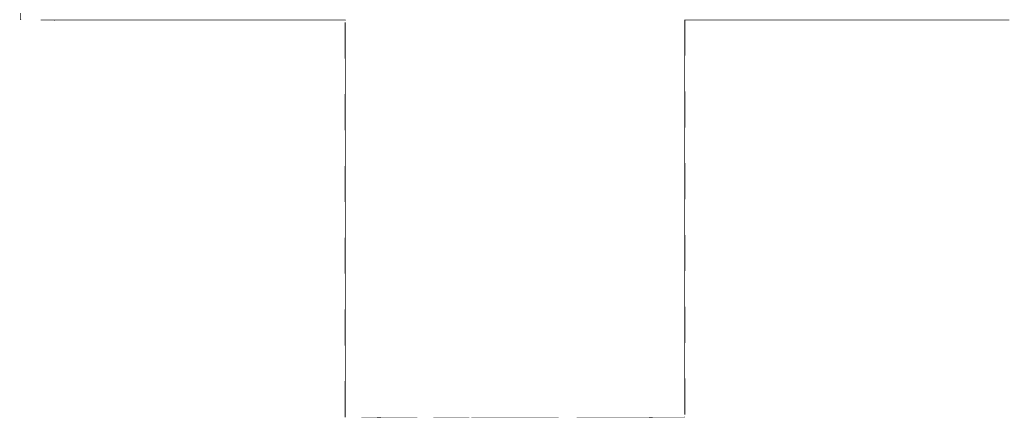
# Model space of a CAD drawing. Header units: inches. Extents: x -89 to 114, y 2 to 66.
# Drawn here: x 102.887 to 105.646, y 6.182 to 7.289 of the extents above; entities that cross this region are included whole.
import ezdxf

# ---------------------------------------------------------------- set-up
doc = ezdxf.new("R2010")
doc.units = ezdxf.units.IN
doc.header["$LTSCALE"] = 0.25
doc.header["$MEASUREMENT"] = 0
doc.set_wipeout_variables(frame=1)
doc.linetypes.add('HIDDEN2', pattern=[0.1875, 0.125, -0.0625])
doc.layers.add('INTERIOR', color=7, linetype='HIDDEN2')

# ---------------------------------------------------------------- blocks, each defined once
blk = doc.blocks.new('SCE-TSH75')
at = {"linetype": 'Continuous'}
for p, q in [((0.0945, 1.1075), (0.0946, 1.1075)), ((2.6614, 1.1075), (0.0945, 1.1075)), ((0.9055, 1.0945), (1.8504, 1.0945)), ((0.9055, 1.0945), (0.9055, 0.0984)), ((1.8504, 0.0984), (1.8504, 1.0945)), ((1.2597, 0.3105), (1.1304, 0.4397)), ((1.6255, 0.4398), (1.4962, 0.3105)), ((1.1025, 0.4119), (1.2318, 0.2827)), ((1.1811, 0.3891), (1.1533, 0.3612)), ((1.5241, 0.2827), (1.6534, 0.4119)), ((1.1811, 0.3334), (1.2089, 0.3612)), ((1.1043, 0), (1.0039, 0)), ((1.1043, 0), (1.1142, 0.0131)), ((1.1142, 0.0131), (1.248, 0.0131)), ((1.248, 0.0131), (1.2579, 0)), ((1.498, 0), (1.2579, 0)), ((1.5079, 0.0131), (1.498, 0)), ((1.6417, 0.0131), (1.5079, 0.0131)), ((1.6516, 0), (1.6417, 0.0131)), ((1.752, 0), (1.6516, 0))]:
    blk.add_line(p, q, dxfattribs=at)
for centre, radius in [((1.1811, 0.3612), 0.127), ((1.5748, 0.3612), 0.127), ((1.1811, 0.3612), 0.0935), ((1.5748, 0.3612), 0.0935)]:
    blk.add_circle(centre, radius, dxfattribs=at)
for centre, start, end in [((1.0039, 0.0984), 179.9747, 269.9875), ((1.752, 0.0984), 270.0125, 0.0253)]:
    blk.add_arc(centre, 0.0984, start, end, dxfattribs=at)

msp = doc.modelspace()

# ---------------------------------------------------------------- linework, layer by layer
at = {"layer": 'INTERIOR'}
for points in [[(102.887, 11.6228), (105.6429, 11.6228), (105.6456, 7.2893), (102.8897, 7.2893)], [(103.7952, 7.2893), (104.7401, 7.2893), (104.7401, 6.1818), (103.7952, 6.1818)]]:
    msp.add_lwpolyline(points, close=True, dxfattribs=at)

# ---------------------------------------------------------------- block references
msp.add_blockref('SCE-TSH75', (102.8897, 6.1818), dxfattribs=at)

# ---------------------------------------------------------------- next in the draw order: wipeouts: each hides what was drawn before it
msp.add_wipeout([(103.7952, 7.2893), (104.7401, 7.2893), (104.7401, 6.1818), (103.7952, 6.1818)]).dxf.layer = 'INTERIOR'

# ---------------------------------------------------------------- next in the draw order: wipeouts: each hides what was drawn before it
msp.add_wipeout([(102.887, 11.6228), (105.6429, 11.6228), (105.6456, 7.2893), (102.8897, 7.2893)]).dxf.layer = 'INTERIOR'

doc.saveas('drawing.dxf')
